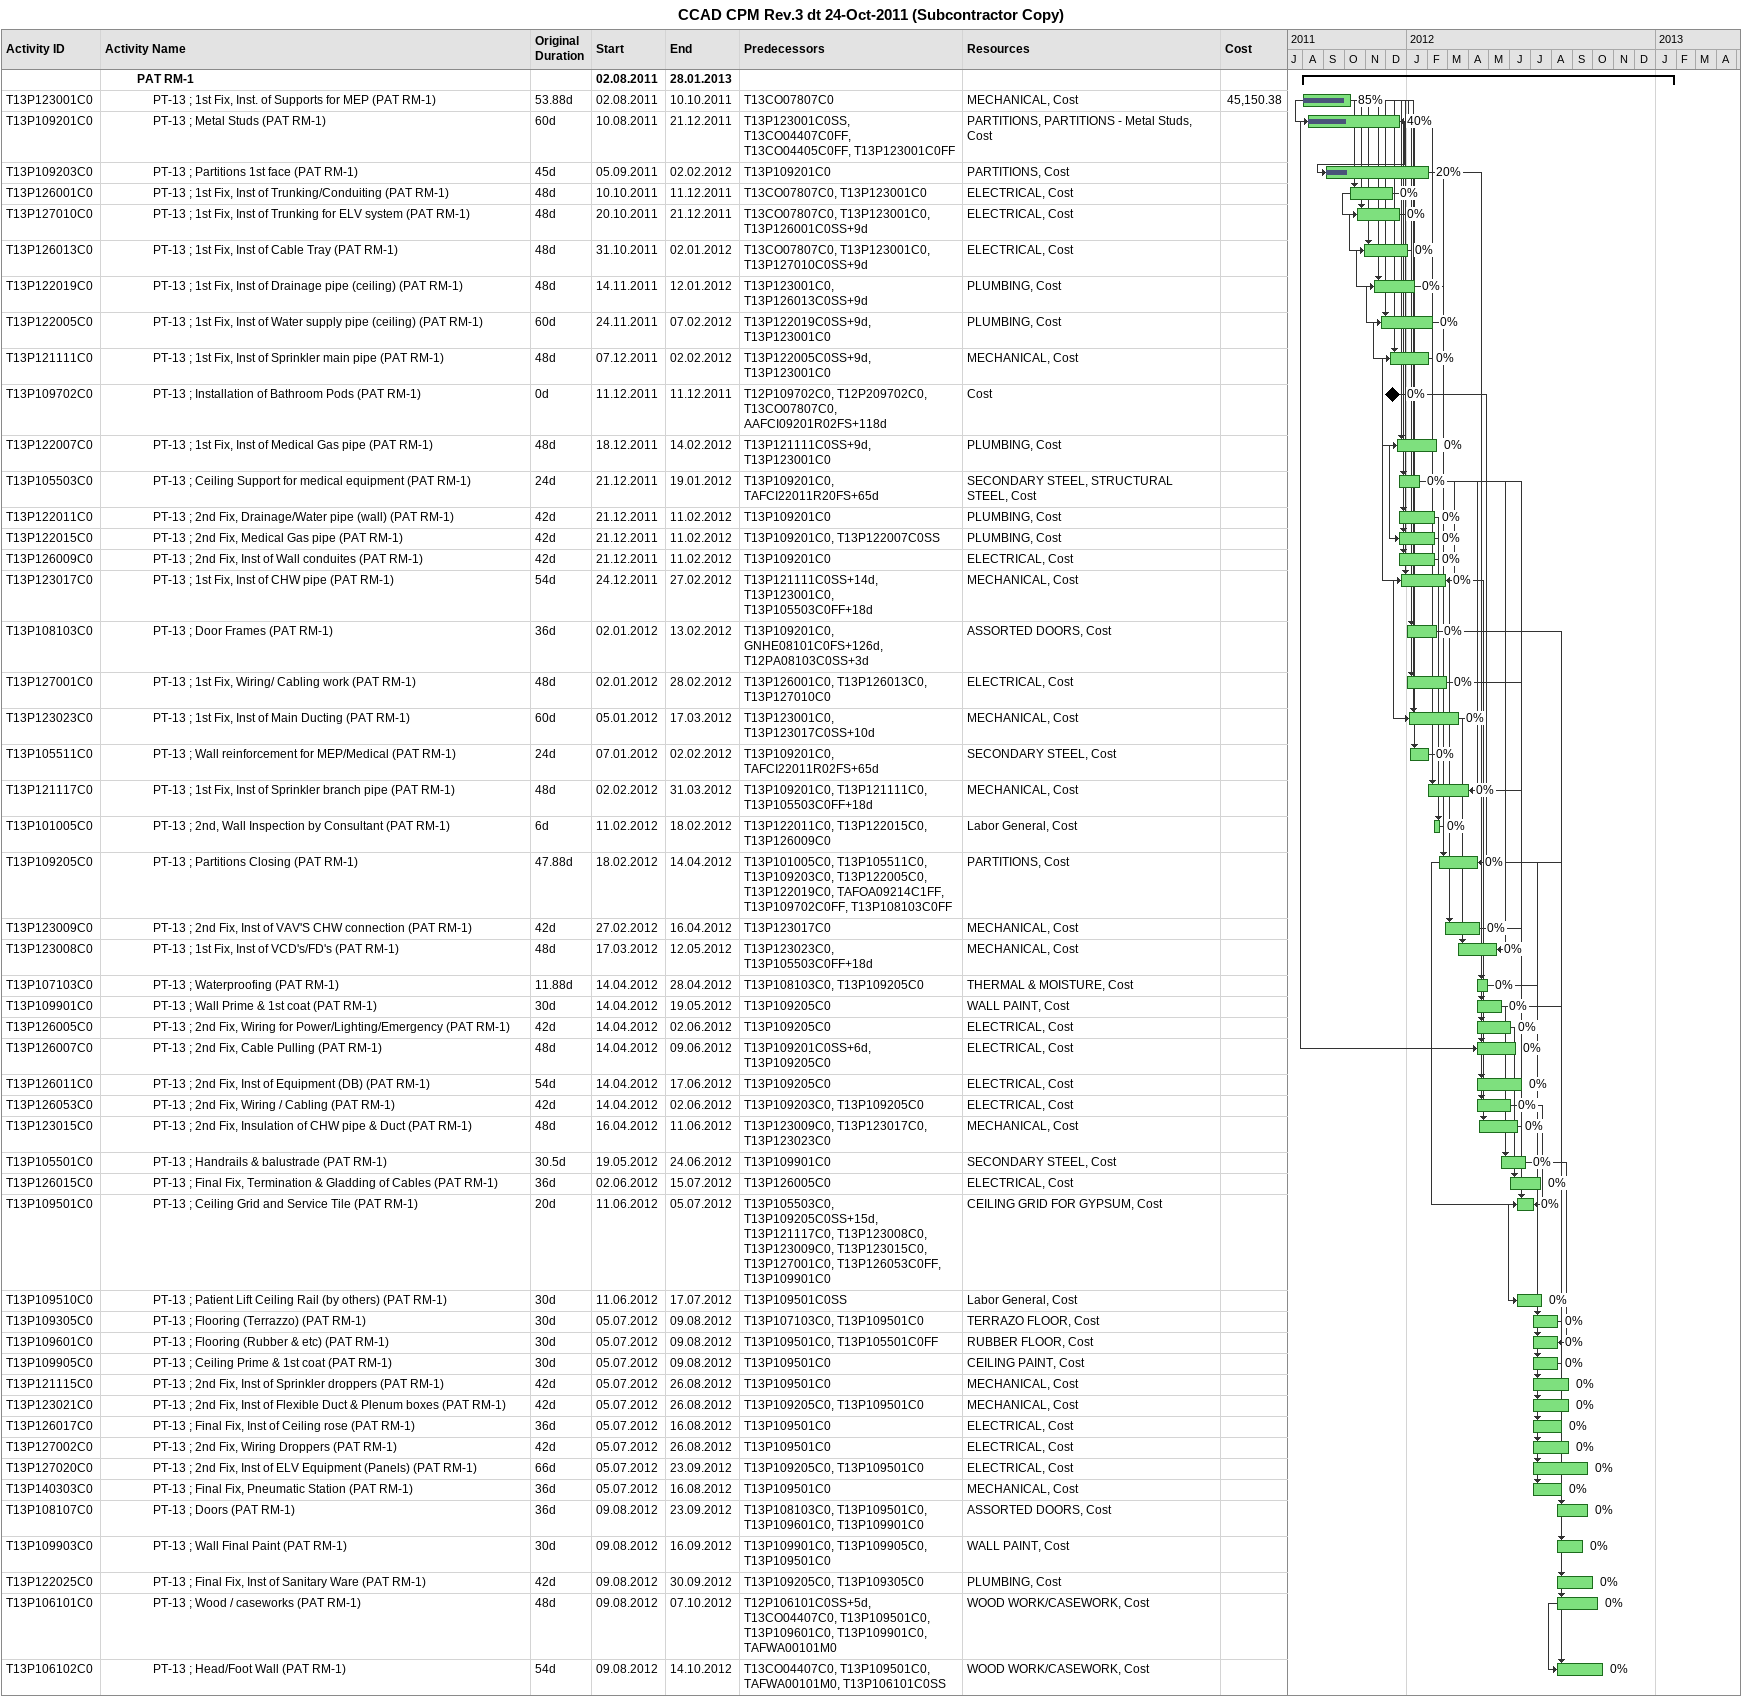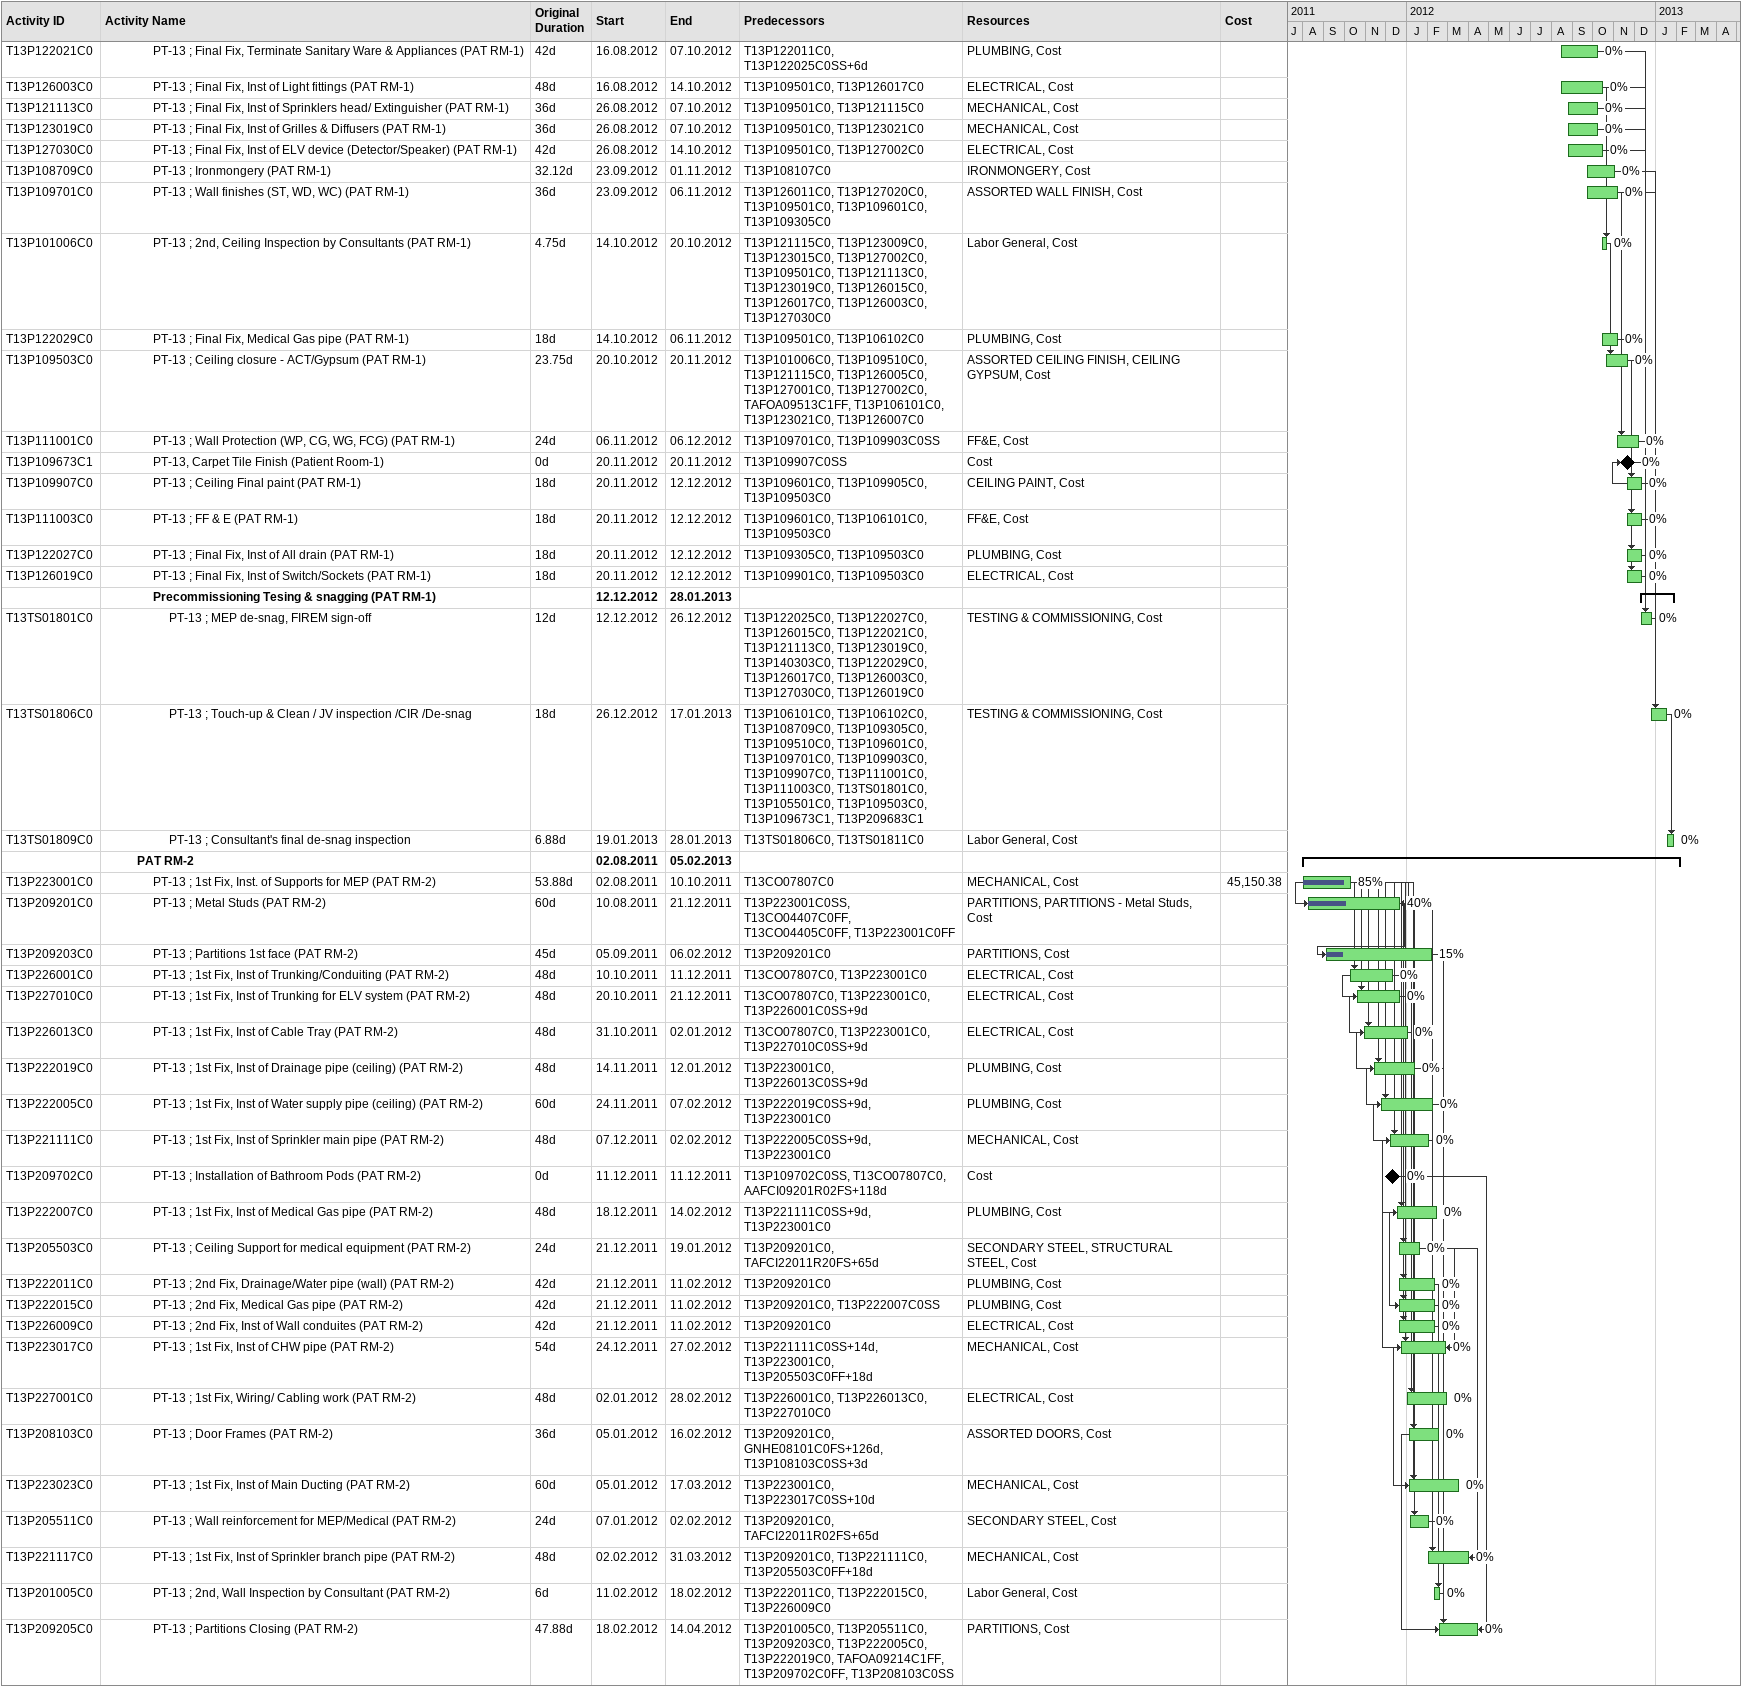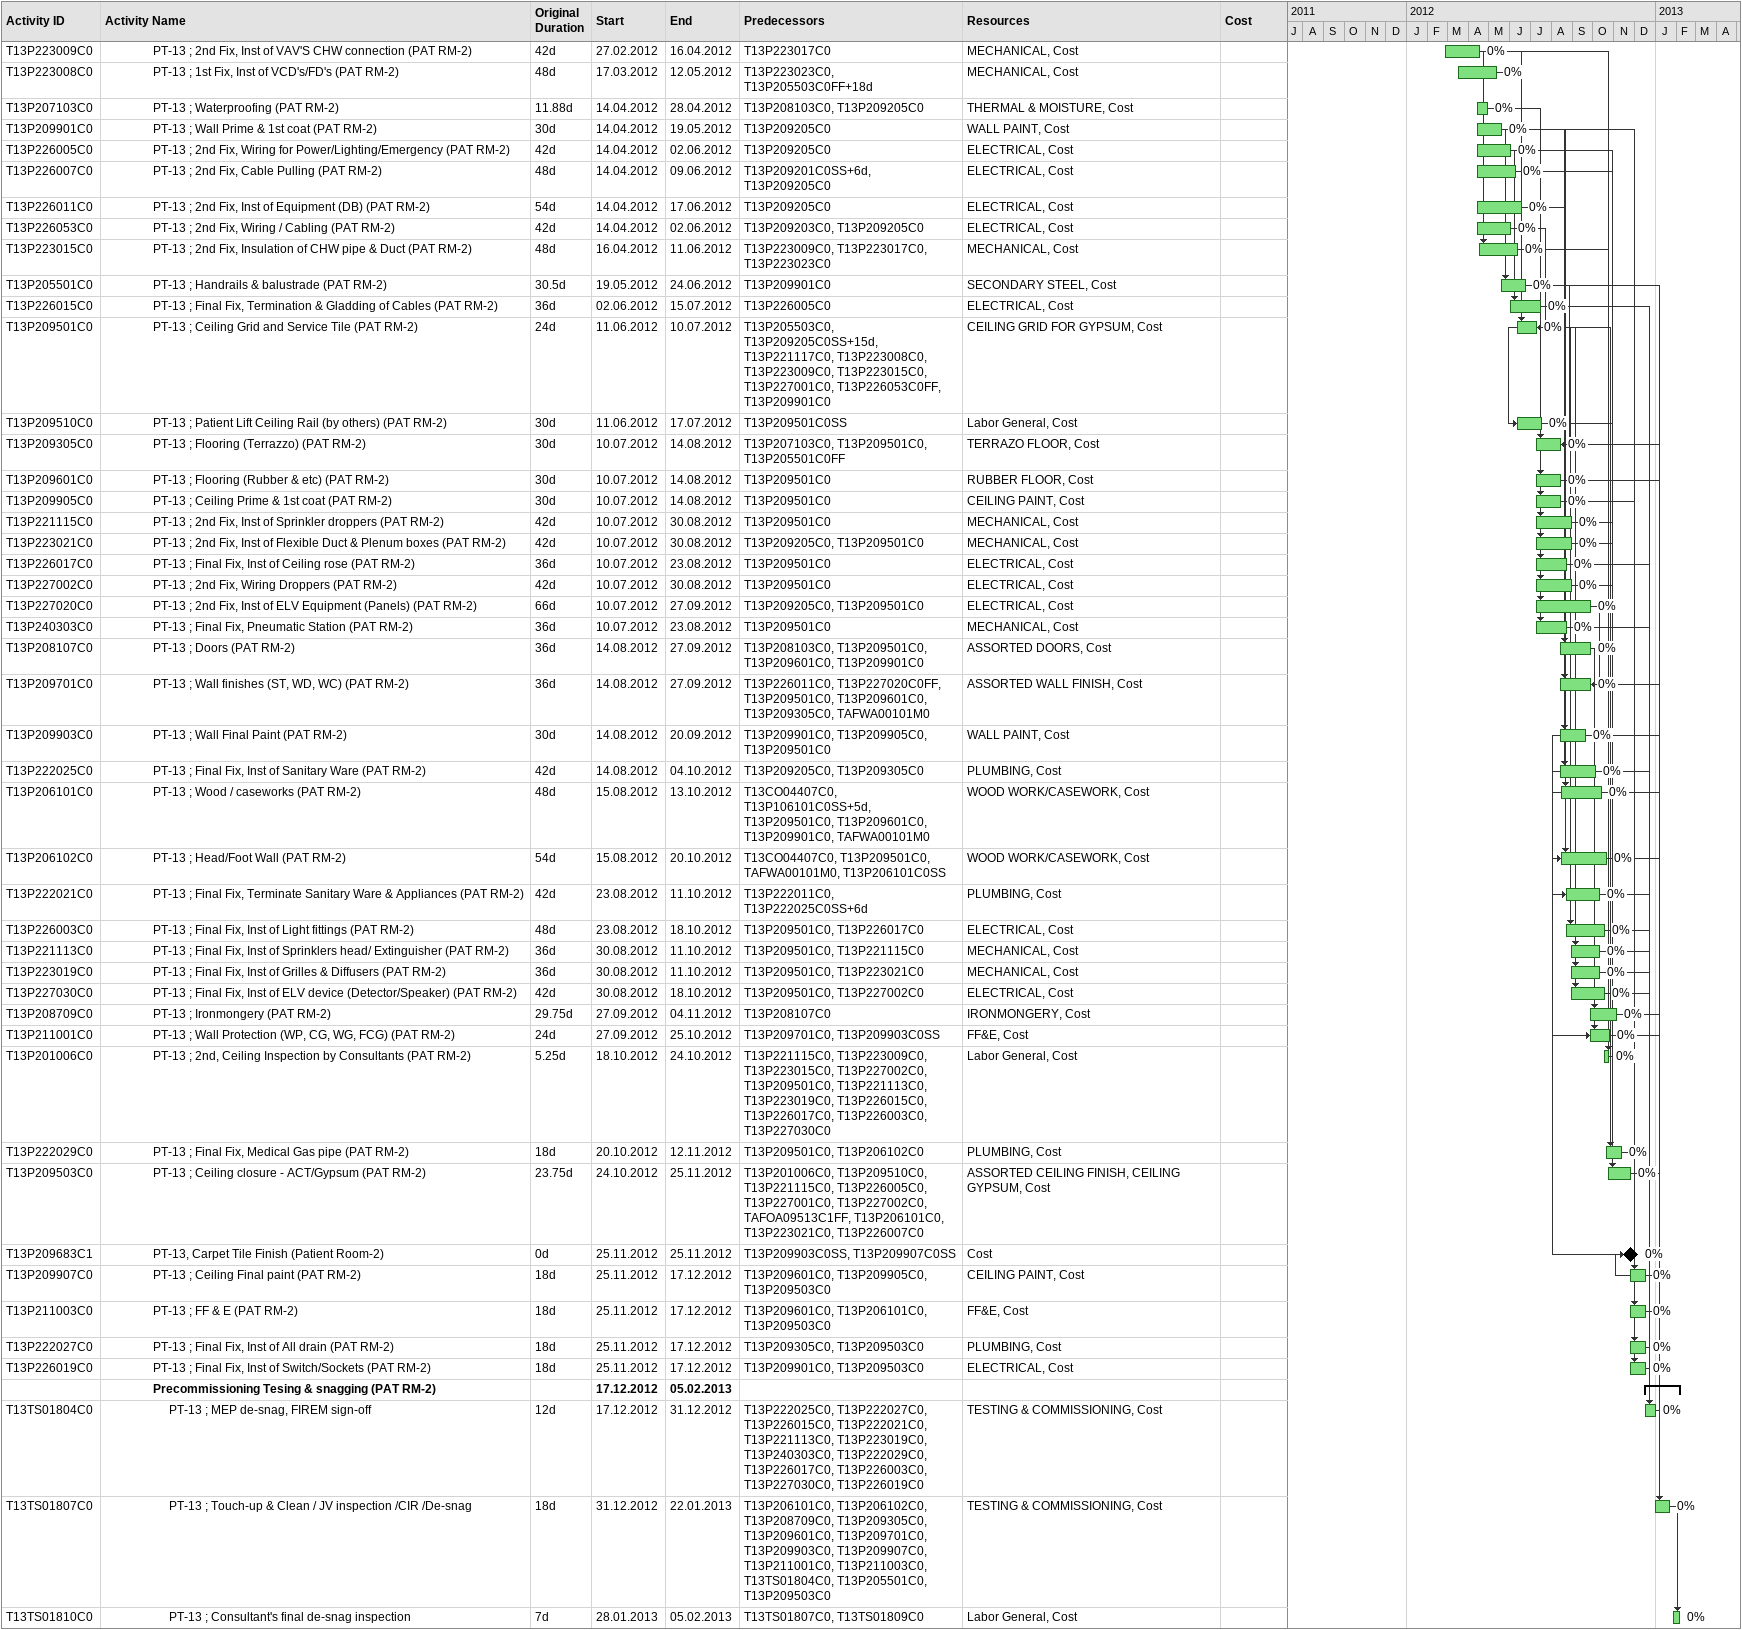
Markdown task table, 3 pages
CCAD CPM Rev.3 dt 24-Oct-2011 (Subcontractor Copy)

| ID | Level | Task | Original duration | Start | Finish | Predecessors | Resources | % complete | Cost |
|---|---|---|---|---|---|---|---|---|---|
|  | 3 | **PAT RM-1** |  | 2011-08-02 | 2013-01-28 |  |  |  |  |
| T13P123001C0 | 4 | PT-13 ; 1st Fix, Inst. of Supports for MEP (PAT RM-1) | 53.88d | 2011-08-02 | 2011-10-10 | T13CO07807C0 | MECHANICAL, Cost | 85 | 45150.38 |
| T13P109201C0 | 4 | PT-13 ; Metal Studs (PAT RM-1) | 60d | 2011-08-10 | 2011-12-21 | T13P123001C0SS, T13CO04407C0FF, T13CO04405C0FF, T13P123001C0FF | PARTITIONS, PARTITIONS - Metal Studs, Cost | 40 |  |
| T13P109203C0 | 4 | PT-13 ; Partitions 1st face (PAT RM-1) | 45d | 2011-09-05 | 2012-02-02 | T13P109201C0 | PARTITIONS, Cost | 20 |  |
| T13P126001C0 | 4 | PT-13 ; 1st Fix, Inst of Trunking/Conduiting (PAT RM-1) | 48d | 2011-10-10 | 2011-12-11 | T13CO07807C0, T13P123001C0 | ELECTRICAL, Cost | 0 |  |
| T13P127010C0 | 4 | PT-13 ; 1st Fix, Inst of Trunking for ELV system (PAT RM-1) | 48d | 2011-10-20 | 2011-12-21 | T13CO07807C0, T13P123001C0, T13P126001C0SS+9d | ELECTRICAL, Cost | 0 |  |
| T13P126013C0 | 4 | PT-13 ; 1st Fix, Inst of Cable Tray (PAT RM-1) | 48d | 2011-10-31 | 2012-01-02 | T13CO07807C0, T13P123001C0, T13P127010C0SS+9d | ELECTRICAL, Cost | 0 |  |
| T13P122019C0 | 4 | PT-13 ; 1st Fix, Inst of Drainage pipe (ceiling) (PAT RM-1) | 48d | 2011-11-14 | 2012-01-12 | T13P123001C0, T13P126013C0SS+9d | PLUMBING, Cost | 0 |  |
| T13P122005C0 | 4 | PT-13 ; 1st Fix, Inst of Water supply pipe (ceiling) (PAT RM-1) | 60d | 2011-11-24 | 2012-02-07 | T13P122019C0SS+9d, T13P123001C0 | PLUMBING, Cost | 0 |  |
| T13P121111C0 | 4 | PT-13 ; 1st Fix, Inst of Sprinkler main pipe (PAT RM-1) | 48d | 2011-12-07 | 2012-02-02 | T13P122005C0SS+9d, T13P123001C0 | MECHANICAL, Cost | 0 |  |
| T13P109702C0 | 4 | PT-13 ; Installation of Bathroom Pods (PAT RM-1) | 0d | 2011-12-11 | 2011-12-11 | T12P109702C0, T12P209702C0, T13CO07807C0, AAFCI09201R02FS+118d | Cost | 0 |  |
| T13P122007C0 | 4 | PT-13 ; 1st Fix, Inst of Medical Gas pipe (PAT RM-1) | 48d | 2011-12-18 | 2012-02-14 | T13P121111C0SS+9d, T13P123001C0 | PLUMBING, Cost | 0 |  |
| T13P105503C0 | 4 | PT-13 ; Ceiling Support for medical equipment (PAT RM-1) | 24d | 2011-12-21 | 2012-01-19 | T13P109201C0, TAFCI22011R20FS+65d | SECONDARY STEEL, STRUCTURAL STEEL, Cost | 0 |  |
| T13P122011C0 | 4 | PT-13 ; 2nd Fix, Drainage/Water pipe (wall) (PAT RM-1) | 42d | 2011-12-21 | 2012-02-11 | T13P109201C0 | PLUMBING, Cost | 0 |  |
| T13P122015C0 | 4 | PT-13 ; 2nd Fix, Medical Gas pipe (PAT RM-1) | 42d | 2011-12-21 | 2012-02-11 | T13P109201C0, T13P122007C0SS | PLUMBING, Cost | 0 |  |
| T13P126009C0 | 4 | PT-13 ; 2nd Fix, Inst of Wall conduites (PAT RM-1) | 42d | 2011-12-21 | 2012-02-11 | T13P109201C0 | ELECTRICAL, Cost | 0 |  |
| T13P123017C0 | 4 | PT-13 ; 1st Fix, Inst of CHW pipe (PAT RM-1) | 54d | 2011-12-24 | 2012-02-27 | T13P121111C0SS+14d, T13P123001C0, T13P105503C0FF+18d | MECHANICAL, Cost | 0 |  |
| T13P108103C0 | 4 | PT-13 ; Door Frames (PAT RM-1) | 36d | 2012-01-02 | 2012-02-13 | T13P109201C0, GNHE08101C0FS+126d, T12PA08103C0SS+3d | ASSORTED DOORS, Cost | 0 |  |
| T13P127001C0 | 4 | PT-13 ; 1st Fix, Wiring/ Cabling work (PAT RM-1) | 48d | 2012-01-02 | 2012-02-28 | T13P126001C0, T13P126013C0, T13P127010C0 | ELECTRICAL, Cost | 0 |  |
| T13P123023C0 | 4 | PT-13 ; 1st Fix, Inst of Main Ducting (PAT RM-1) | 60d | 2012-01-05 | 2012-03-17 | T13P123001C0, T13P123017C0SS+10d | MECHANICAL, Cost | 0 |  |
| T13P105511C0 | 4 | PT-13 ; Wall reinforcement for MEP/Medical (PAT RM-1) | 24d | 2012-01-07 | 2012-02-02 | T13P109201C0, TAFCI22011R02FS+65d | SECONDARY STEEL, Cost | 0 |  |
| T13P121117C0 | 4 | PT-13 ; 1st Fix, Inst of Sprinkler branch pipe (PAT RM-1) | 48d | 2012-02-02 | 2012-03-31 | T13P109201C0, T13P121111C0, T13P105503C0FF+18d | MECHANICAL, Cost | 0 |  |
| T13P101005C0 | 4 | PT-13 ; 2nd, Wall Inspection by Consultant (PAT RM-1) | 6d | 2012-02-11 | 2012-02-18 | T13P122011C0, T13P122015C0, T13P126009C0 | Labor General, Cost | 0 |  |
| T13P109205C0 | 4 | PT-13 ; Partitions Closing (PAT RM-1) | 47.88d | 2012-02-18 | 2012-04-14 | T13P101005C0, T13P105511C0, T13P109203C0, T13P122005C0, T13P122019C0, TAFOA09214C1FF, T13P109702C0FF, T13P108103C0FF | PARTITIONS, Cost | 0 |  |
| T13P123009C0 | 4 | PT-13 ; 2nd Fix, Inst of VAV'S CHW connection (PAT RM-1) | 42d | 2012-02-27 | 2012-04-16 | T13P123017C0 | MECHANICAL, Cost | 0 |  |
| T13P123008C0 | 4 | PT-13 ; 1st Fix, Inst of VCD's/FD's (PAT RM-1) | 48d | 2012-03-17 | 2012-05-12 | T13P123023C0, T13P105503C0FF+18d | MECHANICAL, Cost | 0 |  |
| T13P107103C0 | 4 | PT-13 ; Waterproofing (PAT RM-1) | 11.88d | 2012-04-14 | 2012-04-28 | T13P108103C0, T13P109205C0 | THERMAL & MOISTURE, Cost | 0 |  |
| T13P109901C0 | 4 | PT-13 ; Wall Prime & 1st coat (PAT RM-1) | 30d | 2012-04-14 | 2012-05-19 | T13P109205C0 | WALL PAINT, Cost | 0 |  |
| T13P126005C0 | 4 | PT-13 ; 2nd Fix, Wiring for Power/Lighting/Emergency (PAT RM-1) | 42d | 2012-04-14 | 2012-06-02 | T13P109205C0 | ELECTRICAL, Cost | 0 |  |
| T13P126007C0 | 4 | PT-13 ; 2nd Fix, Cable Pulling (PAT RM-1) | 48d | 2012-04-14 | 2012-06-09 | T13P109201C0SS+6d, T13P109205C0 | ELECTRICAL, Cost | 0 |  |
| T13P126011C0 | 4 | PT-13 ; 2nd Fix, Inst of Equipment (DB) (PAT RM-1) | 54d | 2012-04-14 | 2012-06-17 | T13P109205C0 | ELECTRICAL, Cost | 0 |  |
| T13P126053C0 | 4 | PT-13 ; 2nd Fix, Wiring / Cabling (PAT RM-1) | 42d | 2012-04-14 | 2012-06-02 | T13P109203C0, T13P109205C0 | ELECTRICAL, Cost | 0 |  |
| T13P123015C0 | 4 | PT-13 ; 2nd Fix, Insulation of CHW pipe & Duct (PAT RM-1) | 48d | 2012-04-16 | 2012-06-11 | T13P123009C0, T13P123017C0, T13P123023C0 | MECHANICAL, Cost | 0 |  |
| T13P105501C0 | 4 | PT-13 ; Handrails & balustrade (PAT RM-1) | 30.5d | 2012-05-19 | 2012-06-24 | T13P109901C0 | SECONDARY STEEL, Cost | 0 |  |
| T13P126015C0 | 4 | PT-13 ; Final Fix, Termination & Gladding of Cables (PAT RM-1) | 36d | 2012-06-02 | 2012-07-15 | T13P126005C0 | ELECTRICAL, Cost | 0 |  |
| T13P109501C0 | 4 | PT-13 ; Ceiling Grid and Service Tile (PAT RM-1) | 20d | 2012-06-11 | 2012-07-05 | T13P105503C0, T13P109205C0SS+15d, T13P121117C0, T13P123008C0, T13P123009C0, T13P123015C0, T13P127001C0, T13P126053C0FF, T13P109901C0 | CEILING GRID FOR GYPSUM, Cost | 0 |  |
| T13P109510C0 | 4 | PT-13 ; Patient Lift Ceiling Rail (by others) (PAT RM-1) | 30d | 2012-06-11 | 2012-07-17 | T13P109501C0SS | Labor General, Cost | 0 |  |
| T13P109305C0 | 4 | PT-13 ; Flooring (Terrazzo) (PAT RM-1) | 30d | 2012-07-05 | 2012-08-09 | T13P107103C0, T13P109501C0 | TERRAZO FLOOR, Cost | 0 |  |
| T13P109601C0 | 4 | PT-13 ; Flooring (Rubber & etc) (PAT RM-1) | 30d | 2012-07-05 | 2012-08-09 | T13P109501C0, T13P105501C0FF | RUBBER FLOOR, Cost | 0 |  |
| T13P109905C0 | 4 | PT-13 ; Ceiling Prime & 1st coat (PAT RM-1) | 30d | 2012-07-05 | 2012-08-09 | T13P109501C0 | CEILING PAINT, Cost | 0 |  |
| T13P121115C0 | 4 | PT-13 ; 2nd Fix, Inst of Sprinkler droppers (PAT RM-1) | 42d | 2012-07-05 | 2012-08-26 | T13P109501C0 | MECHANICAL, Cost | 0 |  |
| T13P123021C0 | 4 | PT-13 ; 2nd Fix, Inst of Flexible Duct & Plenum boxes (PAT RM-1) | 42d | 2012-07-05 | 2012-08-26 | T13P109205C0, T13P109501C0 | MECHANICAL, Cost | 0 |  |
| T13P126017C0 | 4 | PT-13 ; Final Fix, Inst of Ceiling rose (PAT RM-1) | 36d | 2012-07-05 | 2012-08-16 | T13P109501C0 | ELECTRICAL, Cost | 0 |  |
| T13P127002C0 | 4 | PT-13 ; 2nd Fix, Wiring Droppers (PAT RM-1) | 42d | 2012-07-05 | 2012-08-26 | T13P109501C0 | ELECTRICAL, Cost | 0 |  |
| T13P127020C0 | 4 | PT-13 ; 2nd Fix, Inst of ELV Equipment (Panels) (PAT RM-1) | 66d | 2012-07-05 | 2012-09-23 | T13P109205C0, T13P109501C0 | ELECTRICAL, Cost | 0 |  |
| T13P140303C0 | 4 | PT-13 ; Final Fix, Pneumatic Station (PAT RM-1) | 36d | 2012-07-05 | 2012-08-16 | T13P109501C0 | MECHANICAL, Cost | 0 |  |
| T13P108107C0 | 4 | PT-13 ; Doors (PAT RM-1) | 36d | 2012-08-09 | 2012-09-23 | T13P108103C0, T13P109501C0, T13P109601C0, T13P109901C0 | ASSORTED DOORS, Cost | 0 |  |
| T13P109903C0 | 4 | PT-13 ; Wall Final Paint (PAT RM-1) | 30d | 2012-08-09 | 2012-09-16 | T13P109901C0, T13P109905C0, T13P109501C0 | WALL PAINT, Cost | 0 |  |
| T13P122025C0 | 4 | PT-13 ; Final Fix, Inst of Sanitary Ware (PAT RM-1) | 42d | 2012-08-09 | 2012-09-30 | T13P109205C0, T13P109305C0 | PLUMBING, Cost | 0 |  |
| T13P106101C0 | 4 | PT-13 ; Wood / caseworks (PAT RM-1) | 48d | 2012-08-09 | 2012-10-07 | T12P106101C0SS+5d, T13CO04407C0, T13P109501C0, T13P109601C0, T13P109901C0, TAFWA00101M0 | WOOD WORK/CASEWORK, Cost | 0 |  |
| T13P106102C0 | 4 | PT-13 ; Head/Foot Wall (PAT RM-1) | 54d | 2012-08-09 | 2012-10-14 | T13CO04407C0, T13P109501C0, TAFWA00101M0, T13P106101C0SS | WOOD WORK/CASEWORK, Cost | 0 |  |
| T13P122021C0 | 4 | PT-13 ; Final Fix, Terminate Sanitary Ware & Appliances (PAT RM-1) | 42d | 2012-08-16 | 2012-10-07 | T13P122011C0, T13P122025C0SS+6d | PLUMBING, Cost | 0 |  |
| T13P126003C0 | 4 | PT-13 ; Final Fix, Inst of Light fittings (PAT RM-1) | 48d | 2012-08-16 | 2012-10-14 | T13P109501C0, T13P126017C0 | ELECTRICAL, Cost | 0 |  |
| T13P121113C0 | 4 | PT-13 ; Final Fix, Inst of Sprinklers head/ Extinguisher (PAT RM-1) | 36d | 2012-08-26 | 2012-10-07 | T13P109501C0, T13P121115C0 | MECHANICAL, Cost | 0 |  |
| T13P123019C0 | 4 | PT-13 ; Final Fix, Inst of Grilles & Diffusers (PAT RM-1) | 36d | 2012-08-26 | 2012-10-07 | T13P109501C0, T13P123021C0 | MECHANICAL, Cost | 0 |  |
| T13P127030C0 | 4 | PT-13 ; Final Fix, Inst of ELV device (Detector/Speaker) (PAT RM-1) | 42d | 2012-08-26 | 2012-10-14 | T13P109501C0, T13P127002C0 | ELECTRICAL, Cost | 0 |  |
| T13P108709C0 | 4 | PT-13 ; Ironmongery (PAT RM-1) | 32.12d | 2012-09-23 | 2012-11-01 | T13P108107C0 | IRONMONGERY, Cost | 0 |  |
| T13P109701C0 | 4 | PT-13 ; Wall finishes (ST, WD, WC) (PAT RM-1) | 36d | 2012-09-23 | 2012-11-06 | T13P126011C0, T13P127020C0, T13P109501C0, T13P109601C0, T13P109305C0 | ASSORTED WALL FINISH, Cost | 0 |  |
| T13P101006C0 | 4 | PT-13 ; 2nd, Ceiling Inspection by Consultants (PAT RM-1) | 4.75d | 2012-10-14 | 2012-10-20 | T13P121115C0, T13P123009C0, T13P123015C0, T13P127002C0, T13P109501C0, T13P121113C0, T13P123019C0, T13P126015C0, T13P126017C0, T13P126003C0, T13P127030C0 | Labor General, Cost | 0 |  |
| T13P122029C0 | 4 | PT-13 ; Final Fix, Medical Gas pipe (PAT RM-1) | 18d | 2012-10-14 | 2012-11-06 | T13P109501C0, T13P106102C0 | PLUMBING, Cost | 0 |  |
| T13P109503C0 | 4 | PT-13 ; Ceiling closure - ACT/Gypsum (PAT RM-1) | 23.75d | 2012-10-20 | 2012-11-20 | T13P101006C0, T13P109510C0, T13P121115C0, T13P126005C0, T13P127001C0, T13P127002C0, TAFOA09513C1FF, T13P106101C0, T13P123021C0, T13P126007C0 | ASSORTED CEILING FINISH, CEILING GYPSUM, Cost | 0 |  |
| T13P111001C0 | 4 | PT-13 ; Wall Protection (WP, CG, WG, FCG) (PAT RM-1) | 24d | 2012-11-06 | 2012-12-06 | T13P109701C0, T13P109903C0SS | FF&E, Cost | 0 |  |
| T13P109673C1 | 4 | PT-13, Carpet Tile Finish (Patient Room-1) | 0d | 2012-11-20 | 2012-11-20 | T13P109907C0SS | Cost | 0 |  |
| T13P109907C0 | 4 | PT-13 ; Ceiling Final paint (PAT RM-1) | 18d | 2012-11-20 | 2012-12-12 | T13P109601C0, T13P109905C0, T13P109503C0 | CEILING PAINT, Cost | 0 |  |
| T13P111003C0 | 4 | PT-13 ; FF & E (PAT RM-1) | 18d | 2012-11-20 | 2012-12-12 | T13P109601C0, T13P106101C0, T13P109503C0 | FF&E, Cost | 0 |  |
| T13P122027C0 | 4 | PT-13 ; Final Fix, Inst of All drain (PAT RM-1) | 18d | 2012-11-20 | 2012-12-12 | T13P109305C0, T13P109503C0 | PLUMBING, Cost | 0 |  |
| T13P126019C0 | 4 | PT-13 ; Final Fix, Inst of Switch/Sockets (PAT RM-1) | 18d | 2012-11-20 | 2012-12-12 | T13P109901C0, T13P109503C0 | ELECTRICAL, Cost | 0 |  |
|  | 4 | **Precommissioning Tesing & snagging (PAT RM-1)** |  | 2012-12-12 | 2013-01-28 |  |  |  |  |
| T13TS01801C0 | 5 | PT-13 ; MEP de-snag, FIREM sign-off | 12d | 2012-12-12 | 2012-12-26 | T13P122025C0, T13P122027C0, T13P126015C0, T13P122021C0, T13P121113C0, T13P123019C0, T13P140303C0, T13P122029C0, T13P126017C0, T13P126003C0, T13P127030C0, T13P126019C0 | TESTING & COMMISSIONING, Cost | 0 |  |
| T13TS01806C0 | 5 | PT-13 ; Touch-up & Clean / JV inspection /CIR /De-snag | 18d | 2012-12-26 | 2013-01-17 | T13P106101C0, T13P106102C0, T13P108709C0, T13P109305C0, T13P109510C0, T13P109601C0, T13P109701C0, T13P109903C0, T13P109907C0, T13P111001C0, T13P111003C0, T13TS01801C0, T13P105501C0, T13P109503C0, T13P109673C1, T13P209683C1 | TESTING & COMMISSIONING, Cost | 0 |  |
| T13TS01809C0 | 5 | PT-13 ; Consultant's final de-snag inspection | 6.88d | 2013-01-19 | 2013-01-28 | T13TS01806C0, T13TS01811C0 | Labor General, Cost | 0 |  |
|  | 3 | **PAT RM-2** |  | 2011-08-02 | 2013-02-05 |  |  |  |  |
| T13P223001C0 | 4 | PT-13 ; 1st Fix, Inst. of Supports for MEP (PAT RM-2) | 53.88d | 2011-08-02 | 2011-10-10 | T13CO07807C0 | MECHANICAL, Cost | 85 | 45150.38 |
| T13P209201C0 | 4 | PT-13 ; Metal Studs (PAT RM-2) | 60d | 2011-08-10 | 2011-12-21 | T13P223001C0SS, T13CO04407C0FF, T13CO04405C0FF, T13P223001C0FF | PARTITIONS, PARTITIONS - Metal Studs, Cost | 40 |  |
| T13P209203C0 | 4 | PT-13 ; Partitions 1st face (PAT RM-2) | 45d | 2011-09-05 | 2012-02-06 | T13P209201C0 | PARTITIONS, Cost | 15 |  |
| T13P226001C0 | 4 | PT-13 ; 1st Fix, Inst of Trunking/Conduiting (PAT RM-2) | 48d | 2011-10-10 | 2011-12-11 | T13CO07807C0, T13P223001C0 | ELECTRICAL, Cost | 0 |  |
| T13P227010C0 | 4 | PT-13 ; 1st Fix, Inst of Trunking for ELV system (PAT RM-2) | 48d | 2011-10-20 | 2011-12-21 | T13CO07807C0, T13P223001C0, T13P226001C0SS+9d | ELECTRICAL, Cost | 0 |  |
| T13P226013C0 | 4 | PT-13 ; 1st Fix, Inst of Cable Tray (PAT RM-2) | 48d | 2011-10-31 | 2012-01-02 | T13CO07807C0, T13P223001C0, T13P227010C0SS+9d | ELECTRICAL, Cost | 0 |  |
| T13P222019C0 | 4 | PT-13 ; 1st Fix, Inst of Drainage pipe (ceiling) (PAT RM-2) | 48d | 2011-11-14 | 2012-01-12 | T13P223001C0, T13P226013C0SS+9d | PLUMBING, Cost | 0 |  |
| T13P222005C0 | 4 | PT-13 ; 1st Fix, Inst of Water supply pipe (ceiling) (PAT RM-2) | 60d | 2011-11-24 | 2012-02-07 | T13P222019C0SS+9d, T13P223001C0 | PLUMBING, Cost | 0 |  |
| T13P221111C0 | 4 | PT-13 ; 1st Fix, Inst of Sprinkler main pipe (PAT RM-2) | 48d | 2011-12-07 | 2012-02-02 | T13P222005C0SS+9d, T13P223001C0 | MECHANICAL, Cost | 0 |  |
| T13P209702C0 | 4 | PT-13 ; Installation of Bathroom Pods (PAT RM-2) | 0d | 2011-12-11 | 2011-12-11 | T13P109702C0SS, T13CO07807C0, AAFCI09201R02FS+118d | Cost | 0 |  |
| T13P222007C0 | 4 | PT-13 ; 1st Fix, Inst of Medical Gas pipe (PAT RM-2) | 48d | 2011-12-18 | 2012-02-14 | T13P221111C0SS+9d, T13P223001C0 | PLUMBING, Cost | 0 |  |
| T13P205503C0 | 4 | PT-13 ; Ceiling Support for medical equipment (PAT RM-2) | 24d | 2011-12-21 | 2012-01-19 | T13P209201C0, TAFCI22011R20FS+65d | SECONDARY STEEL, STRUCTURAL STEEL, Cost | 0 |  |
| T13P222011C0 | 4 | PT-13 ; 2nd Fix, Drainage/Water pipe (wall) (PAT RM-2) | 42d | 2011-12-21 | 2012-02-11 | T13P209201C0 | PLUMBING, Cost | 0 |  |
| T13P222015C0 | 4 | PT-13 ; 2nd Fix, Medical Gas pipe (PAT RM-2) | 42d | 2011-12-21 | 2012-02-11 | T13P209201C0, T13P222007C0SS | PLUMBING, Cost | 0 |  |
| T13P226009C0 | 4 | PT-13 ; 2nd Fix, Inst of Wall conduites (PAT RM-2) | 42d | 2011-12-21 | 2012-02-11 | T13P209201C0 | ELECTRICAL, Cost | 0 |  |
| T13P223017C0 | 4 | PT-13 ; 1st Fix, Inst of CHW pipe (PAT RM-2) | 54d | 2011-12-24 | 2012-02-27 | T13P221111C0SS+14d, T13P223001C0, T13P205503C0FF+18d | MECHANICAL, Cost | 0 |  |
| T13P227001C0 | 4 | PT-13 ; 1st Fix, Wiring/ Cabling work (PAT RM-2) | 48d | 2012-01-02 | 2012-02-28 | T13P226001C0, T13P226013C0, T13P227010C0 | ELECTRICAL, Cost | 0 |  |
| T13P208103C0 | 4 | PT-13 ; Door Frames (PAT RM-2) | 36d | 2012-01-05 | 2012-02-16 | T13P209201C0, GNHE08101C0FS+126d, T13P108103C0SS+3d | ASSORTED DOORS, Cost | 0 |  |
| T13P223023C0 | 4 | PT-13 ; 1st Fix, Inst of Main Ducting (PAT RM-2) | 60d | 2012-01-05 | 2012-03-17 | T13P223001C0, T13P223017C0SS+10d | MECHANICAL, Cost | 0 |  |
| T13P205511C0 | 4 | PT-13 ; Wall reinforcement for MEP/Medical (PAT RM-2) | 24d | 2012-01-07 | 2012-02-02 | T13P209201C0, TAFCI22011R02FS+65d | SECONDARY STEEL, Cost | 0 |  |
| T13P221117C0 | 4 | PT-13 ; 1st Fix, Inst of Sprinkler branch pipe (PAT RM-2) | 48d | 2012-02-02 | 2012-03-31 | T13P209201C0, T13P221111C0, T13P205503C0FF+18d | MECHANICAL, Cost | 0 |  |
| T13P201005C0 | 4 | PT-13 ; 2nd, Wall Inspection by Consultant (PAT RM-2) | 6d | 2012-02-11 | 2012-02-18 | T13P222011C0, T13P222015C0, T13P226009C0 | Labor General, Cost | 0 |  |
| T13P209205C0 | 4 | PT-13 ; Partitions Closing (PAT RM-2) | 47.88d | 2012-02-18 | 2012-04-14 | T13P201005C0, T13P205511C0, T13P209203C0, T13P222005C0, T13P222019C0, TAFOA09214C1FF, T13P209702C0FF, T13P208103C0SS | PARTITIONS, Cost | 0 |  |
| T13P223009C0 | 4 | PT-13 ; 2nd Fix, Inst of VAV'S CHW connection (PAT RM-2) | 42d | 2012-02-27 | 2012-04-16 | T13P223017C0 | MECHANICAL, Cost | 0 |  |
| T13P223008C0 | 4 | PT-13 ; 1st Fix, Inst of VCD's/FD's (PAT RM-2) | 48d | 2012-03-17 | 2012-05-12 | T13P223023C0, T13P205503C0FF+18d | MECHANICAL, Cost | 0 |  |
| T13P207103C0 | 4 | PT-13 ; Waterproofing (PAT RM-2) | 11.88d | 2012-04-14 | 2012-04-28 | T13P208103C0, T13P209205C0 | THERMAL & MOISTURE, Cost | 0 |  |
| T13P209901C0 | 4 | PT-13 ; Wall Prime & 1st coat (PAT RM-2) | 30d | 2012-04-14 | 2012-05-19 | T13P209205C0 | WALL PAINT, Cost | 0 |  |
| T13P226005C0 | 4 | PT-13 ; 2nd Fix, Wiring for Power/Lighting/Emergency (PAT RM-2) | 42d | 2012-04-14 | 2012-06-02 | T13P209205C0 | ELECTRICAL, Cost | 0 |  |
| T13P226007C0 | 4 | PT-13 ; 2nd Fix, Cable Pulling (PAT RM-2) | 48d | 2012-04-14 | 2012-06-09 | T13P209201C0SS+6d, T13P209205C0 | ELECTRICAL, Cost | 0 |  |
| T13P226011C0 | 4 | PT-13 ; 2nd Fix, Inst of Equipment (DB) (PAT RM-2) | 54d | 2012-04-14 | 2012-06-17 | T13P209205C0 | ELECTRICAL, Cost | 0 |  |
| T13P226053C0 | 4 | PT-13 ; 2nd Fix, Wiring / Cabling (PAT RM-2) | 42d | 2012-04-14 | 2012-06-02 | T13P209203C0, T13P209205C0 | ELECTRICAL, Cost | 0 |  |
| T13P223015C0 | 4 | PT-13 ; 2nd Fix, Insulation of CHW pipe & Duct (PAT RM-2) | 48d | 2012-04-16 | 2012-06-11 | T13P223009C0, T13P223017C0, T13P223023C0 | MECHANICAL, Cost | 0 |  |
| T13P205501C0 | 4 | PT-13 ; Handrails & balustrade (PAT RM-2) | 30.5d | 2012-05-19 | 2012-06-24 | T13P209901C0 | SECONDARY STEEL, Cost | 0 |  |
| T13P226015C0 | 4 | PT-13 ; Final Fix, Termination & Gladding of Cables (PAT RM-2) | 36d | 2012-06-02 | 2012-07-15 | T13P226005C0 | ELECTRICAL, Cost | 0 |  |
| T13P209501C0 | 4 | PT-13 ; Ceiling Grid and Service Tile (PAT RM-2) | 24d | 2012-06-11 | 2012-07-10 | T13P205503C0, T13P209205C0SS+15d, T13P221117C0, T13P223008C0, T13P223009C0, T13P223015C0, T13P227001C0, T13P226053C0FF, T13P209901C0 | CEILING GRID FOR GYPSUM, Cost | 0 |  |
| T13P209510C0 | 4 | PT-13 ; Patient Lift Ceiling Rail (by others) (PAT RM-2) | 30d | 2012-06-11 | 2012-07-17 | T13P209501C0SS | Labor General, Cost | 0 |  |
| T13P209305C0 | 4 | PT-13 ; Flooring (Terrazzo) (PAT RM-2) | 30d | 2012-07-10 | 2012-08-14 | T13P207103C0, T13P209501C0, T13P205501C0FF | TERRAZO FLOOR, Cost | 0 |  |
| T13P209601C0 | 4 | PT-13 ; Flooring (Rubber & etc) (PAT RM-2) | 30d | 2012-07-10 | 2012-08-14 | T13P209501C0 | RUBBER FLOOR, Cost | 0 |  |
| T13P209905C0 | 4 | PT-13 ; Ceiling Prime & 1st coat (PAT RM-2) | 30d | 2012-07-10 | 2012-08-14 | T13P209501C0 | CEILING PAINT, Cost | 0 |  |
| T13P221115C0 | 4 | PT-13 ; 2nd Fix, Inst of Sprinkler droppers (PAT RM-2) | 42d | 2012-07-10 | 2012-08-30 | T13P209501C0 | MECHANICAL, Cost | 0 |  |
| T13P223021C0 | 4 | PT-13 ; 2nd Fix, Inst of Flexible Duct & Plenum boxes (PAT RM-2) | 42d | 2012-07-10 | 2012-08-30 | T13P209205C0, T13P209501C0 | MECHANICAL, Cost | 0 |  |
| T13P226017C0 | 4 | PT-13 ; Final Fix, Inst of Ceiling rose (PAT RM-2) | 36d | 2012-07-10 | 2012-08-23 | T13P209501C0 | ELECTRICAL, Cost | 0 |  |
| T13P227002C0 | 4 | PT-13 ; 2nd Fix, Wiring Droppers (PAT RM-2) | 42d | 2012-07-10 | 2012-08-30 | T13P209501C0 | ELECTRICAL, Cost | 0 |  |
| T13P227020C0 | 4 | PT-13 ; 2nd Fix, Inst of ELV Equipment (Panels) (PAT RM-2) | 66d | 2012-07-10 | 2012-09-27 | T13P209205C0, T13P209501C0 | ELECTRICAL, Cost | 0 |  |
| T13P240303C0 | 4 | PT-13 ; Final Fix, Pneumatic Station (PAT RM-2) | 36d | 2012-07-10 | 2012-08-23 | T13P209501C0 | MECHANICAL, Cost | 0 |  |
| T13P208107C0 | 4 | PT-13 ; Doors (PAT RM-2) | 36d | 2012-08-14 | 2012-09-27 | T13P208103C0, T13P209501C0, T13P209601C0, T13P209901C0 | ASSORTED DOORS, Cost | 0 |  |
| T13P209701C0 | 4 | PT-13 ; Wall finishes (ST, WD, WC) (PAT RM-2) | 36d | 2012-08-14 | 2012-09-27 | T13P226011C0, T13P227020C0FF, T13P209501C0, T13P209601C0, T13P209305C0, TAFWA00101M0 | ASSORTED WALL FINISH, Cost | 0 |  |
| T13P209903C0 | 4 | PT-13 ; Wall Final Paint (PAT RM-2) | 30d | 2012-08-14 | 2012-09-20 | T13P209901C0, T13P209905C0, T13P209501C0 | WALL PAINT, Cost | 0 |  |
| T13P222025C0 | 4 | PT-13 ; Final Fix, Inst of Sanitary Ware (PAT RM-2) | 42d | 2012-08-14 | 2012-10-04 | T13P209205C0, T13P209305C0 | PLUMBING, Cost | 0 |  |
| T13P206101C0 | 4 | PT-13 ; Wood / caseworks (PAT RM-2) | 48d | 2012-08-15 | 2012-10-13 | T13CO04407C0, T13P106101C0SS+5d, T13P209501C0, T13P209601C0, T13P209901C0, TAFWA00101M0 | WOOD WORK/CASEWORK, Cost | 0 |  |
| T13P206102C0 | 4 | PT-13 ; Head/Foot Wall (PAT RM-2) | 54d | 2012-08-15 | 2012-10-20 | T13CO04407C0, T13P209501C0, TAFWA00101M0, T13P206101C0SS | WOOD WORK/CASEWORK, Cost | 0 |  |
| T13P222021C0 | 4 | PT-13 ; Final Fix, Terminate Sanitary Ware & Appliances (PAT RM-2) | 42d | 2012-08-23 | 2012-10-11 | T13P222011C0, T13P222025C0SS+6d | PLUMBING, Cost | 0 |  |
| T13P226003C0 | 4 | PT-13 ; Final Fix, Inst of Light fittings (PAT RM-2) | 48d | 2012-08-23 | 2012-10-18 | T13P209501C0, T13P226017C0 | ELECTRICAL, Cost | 0 |  |
| T13P221113C0 | 4 | PT-13 ; Final Fix, Inst of Sprinklers head/ Extinguisher (PAT RM-2) | 36d | 2012-08-30 | 2012-10-11 | T13P209501C0, T13P221115C0 | MECHANICAL, Cost | 0 |  |
| T13P223019C0 | 4 | PT-13 ; Final Fix, Inst of Grilles & Diffusers (PAT RM-2) | 36d | 2012-08-30 | 2012-10-11 | T13P209501C0, T13P223021C0 | MECHANICAL, Cost | 0 |  |
| T13P227030C0 | 4 | PT-13 ; Final Fix, Inst of ELV device (Detector/Speaker) (PAT RM-2) | 42d | 2012-08-30 | 2012-10-18 | T13P209501C0, T13P227002C0 | ELECTRICAL, Cost | 0 |  |
| T13P208709C0 | 4 | PT-13 ; Ironmongery (PAT RM-2) | 29.75d | 2012-09-27 | 2012-11-04 | T13P208107C0 | IRONMONGERY, Cost | 0 |  |
| T13P211001C0 | 4 | PT-13 ; Wall Protection (WP, CG, WG, FCG) (PAT RM-2) | 24d | 2012-09-27 | 2012-10-25 | T13P209701C0, T13P209903C0SS | FF&E, Cost | 0 |  |
| T13P201006C0 | 4 | PT-13 ; 2nd, Ceiling Inspection by Consultants (PAT RM-2) | 5.25d | 2012-10-18 | 2012-10-24 | T13P221115C0, T13P223009C0, T13P223015C0, T13P227002C0, T13P209501C0, T13P221113C0, T13P223019C0, T13P226015C0, T13P226017C0, T13P226003C0, T13P227030C0 | Labor General, Cost | 0 |  |
| T13P222029C0 | 4 | PT-13 ; Final Fix, Medical Gas pipe (PAT RM-2) | 18d | 2012-10-20 | 2012-11-12 | T13P209501C0, T13P206102C0 | PLUMBING, Cost | 0 |  |
| T13P209503C0 | 4 | PT-13 ; Ceiling closure - ACT/Gypsum (PAT RM-2) | 23.75d | 2012-10-24 | 2012-11-25 | T13P201006C0, T13P209510C0, T13P221115C0, T13P226005C0, T13P227001C0, T13P227002C0, TAFOA09513C1FF, T13P206101C0, T13P223021C0, T13P226007C0 | ASSORTED CEILING FINISH, CEILING GYPSUM, Cost | 0 |  |
| T13P209683C1 | 4 | PT-13, Carpet Tile Finish (Patient Room-2) | 0d | 2012-11-25 | 2012-11-25 | T13P209903C0SS, T13P209907C0SS | Cost | 0 |  |
| T13P209907C0 | 4 | PT-13 ; Ceiling Final paint (PAT RM-2) | 18d | 2012-11-25 | 2012-12-17 | T13P209601C0, T13P209905C0, T13P209503C0 | CEILING PAINT, Cost | 0 |  |
| T13P211003C0 | 4 | PT-13 ; FF & E (PAT RM-2) | 18d | 2012-11-25 | 2012-12-17 | T13P209601C0, T13P206101C0, T13P209503C0 | FF&E, Cost | 0 |  |
| T13P222027C0 | 4 | PT-13 ; Final Fix, Inst of All drain (PAT RM-2) | 18d | 2012-11-25 | 2012-12-17 | T13P209305C0, T13P209503C0 | PLUMBING, Cost | 0 |  |
| T13P226019C0 | 4 | PT-13 ; Final Fix, Inst of Switch/Sockets (PAT RM-2) | 18d | 2012-11-25 | 2012-12-17 | T13P209901C0, T13P209503C0 | ELECTRICAL, Cost | 0 |  |
|  | 4 | **Precommissioning Tesing & snagging (PAT RM-2)** |  | 2012-12-17 | 2013-02-05 |  |  |  |  |
| T13TS01804C0 | 5 | PT-13 ; MEP de-snag, FIREM sign-off | 12d | 2012-12-17 | 2012-12-31 | T13P222025C0, T13P222027C0, T13P226015C0, T13P222021C0, T13P221113C0, T13P223019C0, T13P240303C0, T13P222029C0, T13P226017C0, T13P226003C0, T13P227030C0, T13P226019C0 | TESTING & COMMISSIONING, Cost | 0 |  |
| T13TS01807C0 | 5 | PT-13 ; Touch-up & Clean / JV inspection /CIR /De-snag | 18d | 2012-12-31 | 2013-01-22 | T13P206101C0, T13P206102C0, T13P208709C0, T13P209305C0, T13P209601C0, T13P209701C0, T13P209903C0, T13P209907C0, T13P211001C0, T13P211003C0, T13TS01804C0, T13P205501C0, T13P209503C0 | TESTING & COMMISSIONING, Cost | 0 |  |
| T13TS01810C0 | 5 | PT-13 ; Consultant's final de-snag inspection | 7d | 2013-01-28 | 2013-02-05 | T13TS01807C0, T13TS01809C0 | Labor General, Cost | 0 |  |
